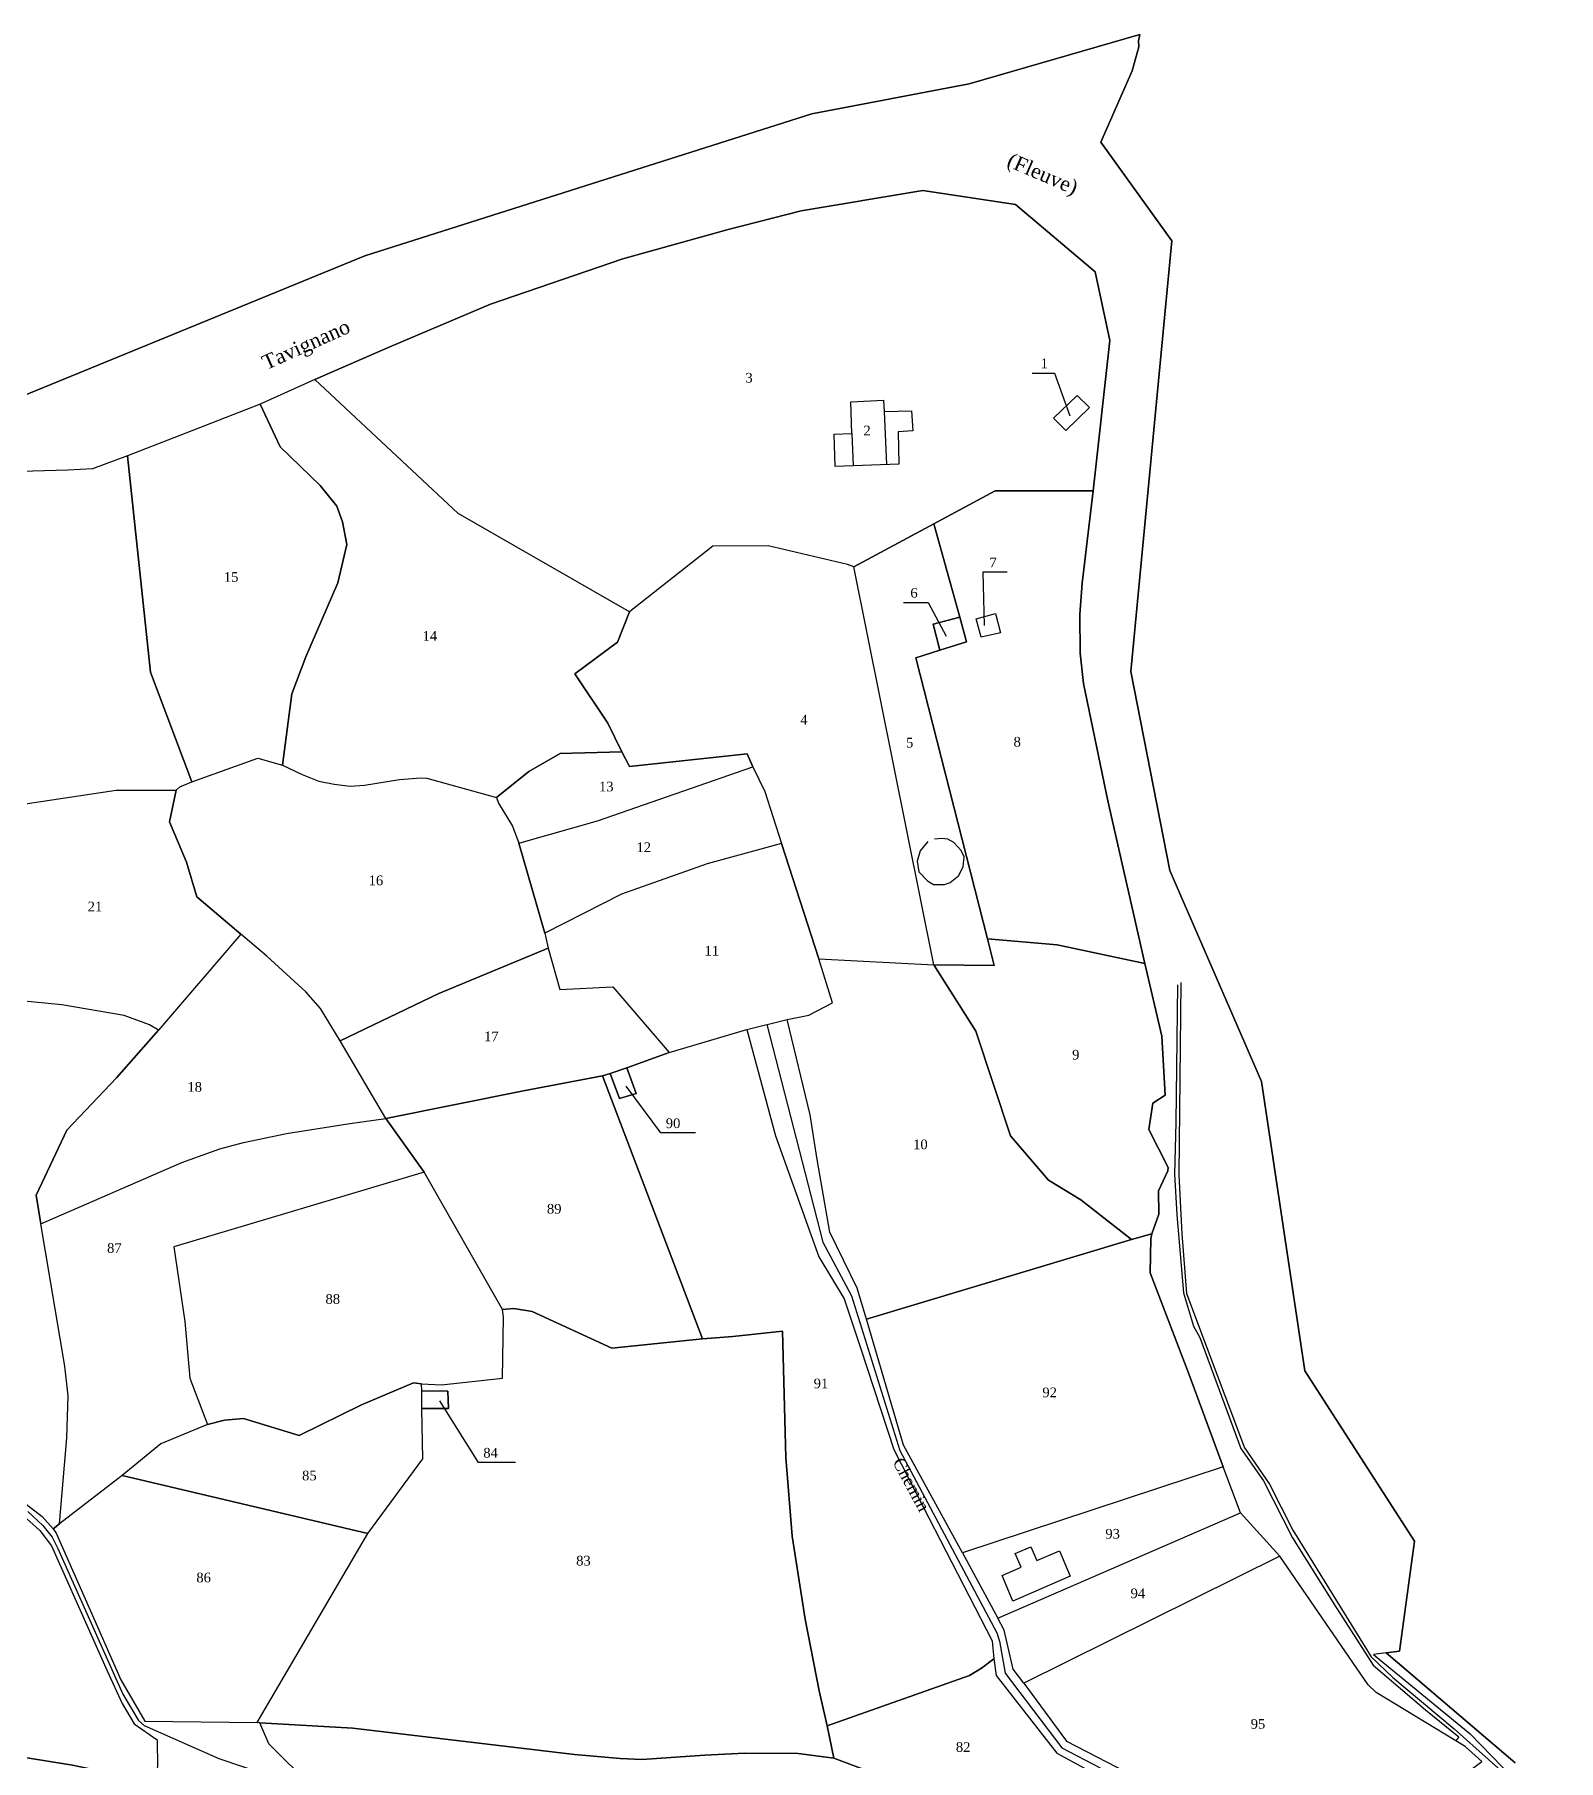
# Model space of a CAD drawing. Extents: x 1204521 to 1207304, y 6151741 to 6153999.
# Drawn here: x 1206686.7 to 1207001.9, y 6153642.6 to 6153999.5 of the extents above; entities that cross this region are included whole.
import ezdxf

# ---------------------------------------------------------------- set-up
doc = ezdxf.new("R2010")
doc.units = 0
doc.linetypes.add('CONTINU', pattern=[0])
for name, color, linetype in [('1LIEUDIT', 7, 'CONTINU'), ('1PARCELLE', 7, 'CONTINU'), ('1SECTION', 7, 'CONTINU'), ('1SUBDSECT', 7, 'CONTINU'), ('1TRONFLUV', 7, 'CONTINU'), ('1TROUPARCELLE', 7, 'CONTINU'), ('1ZONCOMM', 7, 'CONTINU'), ('3BATIDUR', 7, 'CONTINU'), ('3FISCLINE', 7, 'CONTINUOUS'), ('3FLECHEPAR', 7, 'CONTINU'), ('3PARCELLETEX', 7, 'CONTINU'), ('3TRONFLUVTEX', 7, 'CONTINU'), ('3ZONCOMMTEX', 7, 'CONTINU')]:
    doc.layers.add(name, color=color, linetype=linetype)
doc.styles.get("Standard").update_dxf_attribs({"font": 'Times New Roman'})

msp = doc.modelspace()

# ---------------------------------------------------------------- linework, layer by layer
at = {"layer": '1LIEUDIT'}
msp.add_lwpolyline([(1206992.89, 6153642.11), (1206966.23, 6153664.88), (1206968.98, 6153665.22), (1206972.11, 6153687.92), (1206949.39, 6153723.19), (1206940.42, 6153783), (1206921.45, 6153826.59), (1206913.39, 6153867.77), (1206921.9, 6153956.83), (1206907.2, 6153977.24), (1206913.7, 6153991.96), (1206915.06, 6153996.93), (1206915.02, 6153998.14), (1206915.31, 6153999.48), (1206879.96, 6153989.26), (1206847.42, 6153983.08), (1206755.03, 6153953.7), (1206581.13, 6153882.51)], dxfattribs=at)
at = {"layer": '1PARCELLE'}
for points in [[(1206774.33, 6153900.44), (1206744.66, 6153928.14), (1206760.14, 6153934.93), (1206781.02, 6153943.72), (1206808.39, 6153953.09), (1206830.14, 6153959.14), (1206845.26, 6153963.02), (1206870.42, 6153967.23), (1206889.58, 6153964.3), (1206906.07, 6153950.43), (1206909.1, 6153936.2), (1206905.61, 6153905.14), (1206885.37, 6153905.1), (1206872.66, 6153898.3), (1206856.1, 6153889.38), (1206854.84, 6153889.92), (1206838.43, 6153893.74), (1206827, 6153893.7), (1206809.72, 6153880.12), (1206774.33, 6153900.44)], [(1206733.36, 6153923.02), (1206737.5, 6153914.22), (1206745.78, 6153906.21), (1206749.19, 6153901.94), (1206750.35, 6153898.69), (1206751.28, 6153894.06), (1206749.41, 6153886.07), (1206742.81, 6153870.81), (1206739.93, 6153863.15), (1206737.96, 6153848.37), (1206742.01, 6153846.44), (1206745.51, 6153845.07), (1206748.65, 6153844.49), (1206752, 6153844.08), (1206754.95, 6153844.3), (1206762.18, 6153845.46), (1206766.58, 6153845.81), (1206767.79, 6153845.69), (1206782.25, 6153841.7), (1206788.91, 6153847.08), (1206795.41, 6153850.81), (1206808.18, 6153851.14), (1206805.26, 6153857.09), (1206798.43, 6153867.28), (1206807.23, 6153873.84), (1206809.72, 6153880.12), (1206774.33, 6153900.44), (1206744.66, 6153928.14), (1206733.36, 6153923.02)], [(1206904.86, 6153922.34), (1206899.97, 6153917.57), (1206897.43, 6153920.12), (1206902.32, 6153924.84), (1206904.86, 6153922.34)], [(1206705.95, 6153912.39), (1206710.7, 6153867.65), (1206719.21, 6153844.98), (1206732.9, 6153849.84), (1206737.96, 6153848.37), (1206739.93, 6153863.15), (1206742.81, 6153870.81), (1206749.41, 6153886.07), (1206751.28, 6153894.06), (1206750.35, 6153898.69), (1206749.19, 6153901.94), (1206745.78, 6153906.21), (1206737.5, 6153914.22), (1206733.36, 6153923.02), (1206720.46, 6153918.04), (1206705.95, 6153912.39)], [(1206865.46, 6153910.66), (1206852.24, 6153910.18), (1206852.03, 6153916.83), (1206855.75, 6153916.99), (1206855.54, 6153923.54), (1206862.28, 6153923.85), (1206862.38, 6153921.54), (1206868.06, 6153921.7), (1206868.31, 6153917.52), (1206865.33, 6153917.36), (1206865.46, 6153910.66)], [(1206898.2, 6153811.26), (1206883.8, 6153812.49), (1206868.98, 6153870.57), (1206873.94, 6153872.16), (1206879.46, 6153873.88), (1206878.02, 6153879.03), (1206872.66, 6153898.3), (1206885.37, 6153905.1), (1206905.61, 6153905.14), (1206903.34, 6153886.03), (1206902.89, 6153879.54), (1206902.97, 6153871.54), (1206903.63, 6153865.29), (1206908.68, 6153841.03), (1206916.33, 6153807.39), (1206898.2, 6153811.26)], [(1206872.66, 6153807.13), (1206856.1, 6153889.38), (1206872.66, 6153898.3), (1206878.02, 6153879.03), (1206872.52, 6153877.53), (1206873.94, 6153872.16), (1206868.98, 6153870.57), (1206883.8, 6153812.49), (1206885.16, 6153806.95), (1206872.66, 6153807.13)], [(1206841.19, 6153832.21), (1206848.86, 6153808.35), (1206872.66, 6153807.13), (1206856.1, 6153889.38), (1206854.84, 6153889.92), (1206838.43, 6153893.74), (1206827, 6153893.7), (1206809.72, 6153880.12), (1206807.23, 6153873.84), (1206798.43, 6153867.28), (1206805.26, 6153857.09), (1206808.18, 6153851.14), (1206809.75, 6153848.14), (1206834.05, 6153850.73), (1206835.27, 6153848.06), (1206837.7, 6153842.94), (1206841.19, 6153832.21)], [(1206873.94, 6153872.16), (1206872.52, 6153877.53), (1206878.02, 6153879.03), (1206879.46, 6153873.88), (1206873.94, 6153872.16)], [(1206886.44, 6153875.8), (1206882.48, 6153874.86), (1206881.42, 6153878.67), (1206885.45, 6153879.75), (1206886.44, 6153875.8)], [(1206749.91, 6153791.38), (1206745.83, 6153798.08), (1206742.82, 6153801.55), (1206734.7, 6153808.94), (1206729.36, 6153813.47), (1206720.24, 6153821.19), (1206718.12, 6153828.36), (1206714.59, 6153836.71), (1206715.98, 6153843.25), (1206716.71, 6153843.93), (1206719.21, 6153844.98), (1206732.9, 6153849.84), (1206737.96, 6153848.37), (1206742.01, 6153846.44), (1206745.51, 6153845.07), (1206748.65, 6153844.49), (1206752, 6153844.08), (1206754.95, 6153844.3), (1206762.18, 6153845.46), (1206766.58, 6153845.81), (1206767.79, 6153845.69), (1206782.25, 6153841.7), (1206782.66, 6153840.54), (1206785.54, 6153835.82), (1206786.82, 6153832.27), (1206792.22, 6153813.68), (1206792.93, 6153810.53), (1206770.33, 6153801.19), (1206749.91, 6153791.38)], [(1206808.18, 6153851.14), (1206795.41, 6153850.81), (1206788.91, 6153847.08), (1206782.25, 6153841.7), (1206782.66, 6153840.54), (1206785.54, 6153835.82), (1206786.82, 6153832.27), (1206803.12, 6153836.92), (1206835.27, 6153848.06), (1206834.05, 6153850.73), (1206809.75, 6153848.14), (1206808.18, 6153851.14)], [(1206841.19, 6153832.21), (1206825.79, 6153828.02), (1206808.1, 6153821.72), (1206792.22, 6153813.68), (1206786.82, 6153832.27), (1206803.12, 6153836.92), (1206835.27, 6153848.06), (1206837.7, 6153842.94), (1206841.19, 6153832.21)], [(1206729.36, 6153813.47), (1206712.33, 6153793.61), (1206710.5, 6153794.69), (1206705.2, 6153796.63), (1206692.36, 6153798.85), (1206678.1, 6153800.24), (1206683.46, 6153839.84), (1206683.87, 6153840.29), (1206703.59, 6153843.22), (1206715.98, 6153843.25), (1206714.59, 6153836.71), (1206718.12, 6153828.36), (1206720.24, 6153821.19), (1206729.36, 6153813.47)], [(1206841.19, 6153832.21), (1206825.79, 6153828.02), (1206808.1, 6153821.72), (1206792.22, 6153813.68), (1206792.93, 6153810.53), (1206795.34, 6153802.01), (1206806.29, 6153802.6), (1206817.95, 6153788.96), (1206833.97, 6153793.77), (1206842.33, 6153795.79), (1206846.84, 6153796.68), (1206851.75, 6153799.26), (1206848.86, 6153808.35), (1206841.19, 6153832.21)], [(1206688.02, 6153753.57), (1206717.14, 6153766.25), (1206724.98, 6153769.07), (1206729.92, 6153770.35), (1206738.77, 6153772.22), (1206751.89, 6153774.28), (1206759.35, 6153775.34), (1206749.91, 6153791.38), (1206745.83, 6153798.08), (1206742.82, 6153801.55), (1206734.7, 6153808.94), (1206729.36, 6153813.47), (1206712.33, 6153793.61), (1206703.66, 6153783.78), (1206693.36, 6153772.94), (1206687, 6153759.46), (1206688.02, 6153753.57)], [(1206759.35, 6153775.34), (1206749.91, 6153791.38), (1206770.33, 6153801.19), (1206792.93, 6153810.53), (1206795.34, 6153802.01), (1206806.29, 6153802.6), (1206817.95, 6153788.96), (1206809.2, 6153785.84), (1206805.76, 6153784.67), (1206804.13, 6153784.19), (1206787.78, 6153781.03), (1206759.35, 6153775.34)], [(1206913.53, 6153750.32), (1206903.07, 6153758.5), (1206896.42, 6153762.59), (1206888.51, 6153771.79), (1206881.39, 6153793.4), (1206872.66, 6153807.13), (1206885.16, 6153806.95), (1206883.8, 6153812.49), (1206898.2, 6153811.26), (1206916.33, 6153807.39), (1206919.82, 6153792.37), (1206920.53, 6153780.2), (1206918, 6153778.48), (1206917.13, 6153773.05), (1206921.14, 6153765.24), (1206921.09, 6153764.54), (1206919.16, 6153760.4), (1206919.21, 6153755.55), (1206917.79, 6153751.49), (1206913.53, 6153750.32)], [(1206842.33, 6153795.79), (1206846.84, 6153796.68), (1206851.75, 6153799.26), (1206848.86, 6153808.35), (1206872.66, 6153807.13), (1206881.39, 6153793.4), (1206888.51, 6153771.79), (1206896.42, 6153762.59), (1206903.07, 6153758.5), (1206913.53, 6153750.32), (1206858.74, 6153733.88), (1206856.8, 6153740.29), (1206851.2, 6153751.82), (1206848.58, 6153766.86), (1206847.08, 6153776.08), (1206842.33, 6153795.79)], [(1206817.95, 6153788.96), (1206833.97, 6153793.77), (1206839.93, 6153771.74), (1206848.86, 6153746.73), (1206854.1, 6153738.04), (1206857.51, 6153727.92), (1206864.39, 6153706.88), (1206870.46, 6153695.02), (1206884.75, 6153667.36), (1206885.08, 6153663.61), (1206882.5, 6153661.72), (1206880.03, 6153660.15), (1206850.62, 6153649.78), (1206848.96, 6153657.03), (1206846.04, 6153671.8), (1206843.41, 6153689.01), (1206842.1, 6153705.23), (1206841.38, 6153731.34), (1206831.08, 6153730.26), (1206824.8, 6153729.78), (1206804.13, 6153784.19), (1206805.76, 6153784.67), (1206807.7, 6153779.48), (1206811.08, 6153780.53), (1206809.2, 6153785.84), (1206817.95, 6153788.96)], [(1206809.2, 6153785.84), (1206811.08, 6153780.53), (1206807.7, 6153779.48), (1206805.76, 6153784.67), (1206809.2, 6153785.84)], [(1206759.35, 6153775.34), (1206787.78, 6153781.03), (1206804.13, 6153784.19), (1206824.8, 6153729.78), (1206806.1, 6153727.83), (1206789.6, 6153735.45), (1206785.83, 6153736.05), (1206783.5, 6153735.88), (1206767.25, 6153764.28), (1206759.35, 6153775.34)], [(1206688.02, 6153753.57), (1206717.14, 6153766.25), (1206724.98, 6153769.07), (1206729.92, 6153770.35), (1206738.77, 6153772.22), (1206751.89, 6153774.28), (1206759.35, 6153775.34), (1206767.25, 6153764.28), (1206715.53, 6153748.78), (1206717.79, 6153733.4), (1206718.8, 6153721.64), (1206722.44, 6153712.06), (1206712.82, 6153708.1), (1206704.8, 6153701.56), (1206691.88, 6153691.53), (1206693.39, 6153709.33), (1206693.64, 6153717.97), (1206692.97, 6153724.14), (1206688.02, 6153753.57)], [(1206766.7, 6153720.47), (1206770.84, 6153720.26), (1206783.48, 6153721.65), (1206783.66, 6153734.29), (1206783.5, 6153735.88), (1206767.25, 6153764.28), (1206715.53, 6153748.78), (1206717.79, 6153733.4), (1206718.8, 6153721.64), (1206722.44, 6153712.06), (1206725.98, 6153712.98), (1206729.88, 6153713.28), (1206741.39, 6153709.77), (1206754.3, 6153716.13), (1206765.06, 6153720.71), (1206766.7, 6153720.47)], [(1206858.74, 6153733.88), (1206913.53, 6153750.32), (1206917.79, 6153751.49), (1206917.54, 6153750.49), (1206917.43, 6153743.41), (1206925.41, 6153722.58), (1206932.51, 6153703.3), (1206878.62, 6153685.51), (1206866.41, 6153707.78), (1206858.74, 6153733.88)], [(1206766.81, 6153715.36), (1206772.27, 6153715.39), (1206772.19, 6153718.98), (1206766.77, 6153719), (1206766.7, 6153720.47), (1206770.84, 6153720.26), (1206783.48, 6153721.65), (1206783.66, 6153734.29), (1206783.5, 6153735.88), (1206785.83, 6153736.05), (1206789.6, 6153735.45), (1206806.1, 6153727.83), (1206824.8, 6153729.78), (1206831.08, 6153730.26), (1206841.38, 6153731.34), (1206842.1, 6153705.23), (1206843.41, 6153689.01), (1206846.04, 6153671.8), (1206848.96, 6153657.03), (1206850.62, 6153649.78), (1206852, 6153643.06), (1206844.62, 6153644.07), (1206833.62, 6153644.13), (1206825.34, 6153643.67), (1206812.26, 6153642.81), (1206807.78, 6153642.98), (1206798.36, 6153643.82), (1206752.53, 6153649.29), (1206733.31, 6153650.38), (1206732.75, 6153650.43), (1206755.59, 6153689.5), (1206766.99, 6153704.95), (1206766.81, 6153715.36)], [(1206766.81, 6153715.36), (1206766.77, 6153719), (1206766.7, 6153720.47), (1206765.06, 6153720.71), (1206754.3, 6153716.13), (1206741.39, 6153709.77), (1206729.88, 6153713.28), (1206725.98, 6153712.98), (1206722.44, 6153712.06), (1206712.82, 6153708.1), (1206704.8, 6153701.56), (1206755.59, 6153689.5), (1206766.99, 6153704.95), (1206766.81, 6153715.36)], [(1206766.81, 6153715.36), (1206766.77, 6153719), (1206772.19, 6153718.98), (1206772.27, 6153715.39), (1206766.81, 6153715.36)], [(1206932.51, 6153703.3), (1206878.62, 6153685.51), (1206885.9, 6153672.04), (1206936.09, 6153693.82), (1206932.51, 6153703.3)], [(1206732.75, 6153650.43), (1206755.59, 6153689.5), (1206704.8, 6153701.56), (1206691.88, 6153691.53), (1206690.53, 6153690.52), (1206691.13, 6153689.59), (1206698.22, 6153673.68), (1206704.52, 6153659.27), (1206709.49, 6153650.7), (1206732.75, 6153650.43)], [(1206885.9, 6153672.04), (1206936.09, 6153693.82), (1206944.2, 6153684.88), (1206891.26, 6153658.57), (1206889.09, 6153661.46), (1206887.23, 6153669.55), (1206885.9, 6153672.04)], [(1206944.2, 6153684.88), (1206891.26, 6153658.57), (1206900.13, 6153646.58), (1206922.94, 6153634.81), (1206933.22, 6153623.19), (1206942.66, 6153609.97), (1206950.63, 6153615.84), (1206986, 6153642.39), (1206982.57, 6153645.46), (1206964.13, 6153656.64), (1206962.52, 6153658.26), (1206944.2, 6153684.88)], [(1206852, 6153643.06), (1206850.62, 6153649.78), (1206880.03, 6153660.15), (1206882.5, 6153661.72), (1206885.08, 6153663.61), (1206885.55, 6153660.2), (1206898.14, 6153644.1), (1206906.28, 6153639.67), (1206895.18, 6153637.64), (1206881.5, 6153624.63), (1206876.72, 6153628.66), (1206870.87, 6153633.26), (1206865.39, 6153637.1), (1206860.82, 6153639.79), (1206852, 6153643.06)]]:
    msp.add_lwpolyline(points, close=True, dxfattribs=at)
for points in [[(1206683.87, 6153840.29), (1206703.59, 6153843.22), (1206715.98, 6153843.25), (1206716.71, 6153843.93), (1206719.21, 6153844.98), (1206710.7, 6153867.65), (1206705.95, 6153912.39), (1206698.7, 6153909.7), (1206693.61, 6153909.42), (1206683.95, 6153909.11)], [(1206684.09, 6153696.29), (1206688.29, 6153693.06), (1206690.53, 6153690.52), (1206691.88, 6153691.53), (1206693.39, 6153709.33), (1206693.64, 6153717.97), (1206692.97, 6153724.14), (1206688.02, 6153753.57), (1206688.02, 6153753.57), (1206687, 6153759.46), (1206693.36, 6153772.94), (1206703.66, 6153783.78), (1206712.33, 6153793.61), (1206710.5, 6153794.69), (1206705.2, 6153796.63), (1206692.36, 6153798.85), (1206678.1, 6153800.24)], [(1206683.03, 6153694.46), (1206687.76, 6153690.14), (1206690.2, 6153686.95), (1206701.74, 6153661.17), (1206704.81, 6153654.39), (1206707.32, 6153650.19), (1206712.08, 6153646.85), (1206712.12, 6153641.2), (1206710.12, 6153637.24), (1206699.76, 6153640.5), (1206694.55, 6153641.66), (1206684.27, 6153643.28)], [(1206744.27, 6153637.03), (1206735.17, 6153646.02), (1206733.31, 6153650.38), (1206752.53, 6153649.29), (1206798.36, 6153643.82), (1206807.78, 6153642.98), (1206812.26, 6153642.81), (1206825.34, 6153643.67), (1206833.62, 6153644.13), (1206844.62, 6153644.07), (1206852, 6153643.06), (1206860.82, 6153639.79)], [(1206684.27, 6153643.28), (1206694.55, 6153641.66), (1206699.76, 6153640.5), (1206710.12, 6153637.24), (1206734.71, 6153634.99), (1206736.88, 6153634.93), (1206742.55, 6153635.82), (1206744.28, 6153631.46), (1206749.37, 6153624.43), (1206739.79, 6153619.73), (1206721.71, 6153611.02), (1206695.88, 6153597.81), (1206682.4, 6153592.04)]]:
    msp.add_lwpolyline(points, dxfattribs=at)
at = {"layer": '1SECTION'}
msp.add_lwpolyline([(1206581.13, 6153882.51), (1206755.03, 6153953.7), (1206847.42, 6153983.08), (1206879.96, 6153989.26), (1206915.31, 6153999.48), (1206915.02, 6153998.14), (1206915.06, 6153996.93), (1206913.7, 6153991.96), (1206907.2, 6153977.24), (1206921.9, 6153956.83), (1206913.39, 6153867.77), (1206921.45, 6153826.59), (1206940.42, 6153783), (1206949.39, 6153723.19), (1206972.11, 6153687.92), (1206968.98, 6153665.22), (1206966.23, 6153664.88), (1206992.89, 6153642.11)], dxfattribs=at)
at = {"layer": '1SUBDSECT'}
msp.add_lwpolyline([(1206992.89, 6153642.11), (1206966.23, 6153664.88), (1206968.98, 6153665.22), (1206972.11, 6153687.92), (1206949.39, 6153723.19), (1206940.42, 6153783), (1206921.45, 6153826.59), (1206913.39, 6153867.77), (1206921.9, 6153956.83), (1206907.2, 6153977.24), (1206913.7, 6153991.96), (1206915.06, 6153996.93), (1206915.02, 6153998.14), (1206915.31, 6153999.48), (1206879.96, 6153989.26), (1206847.42, 6153983.08), (1206755.03, 6153953.7), (1206581.13, 6153882.51)], dxfattribs=at)
at = {"layer": '1TRONFLUV'}
for points in [[(1206581.13, 6153882.51), (1206755.03, 6153953.7), (1206847.42, 6153983.08), (1206879.96, 6153989.26), (1206915.31, 6153999.48), (1206915.02, 6153998.14), (1206915.06, 6153996.93), (1206913.7, 6153991.96), (1206907.2, 6153977.24), (1206921.9, 6153956.83), (1206913.39, 6153867.77), (1206921.45, 6153826.59), (1206940.42, 6153783), (1206949.39, 6153723.19), (1206972.11, 6153687.92), (1206968.98, 6153665.22), (1206966.23, 6153664.88), (1206963.59, 6153664.53), (1206963.59, 6153664.53), (1206983.59, 6153648.1), (1206992.57, 6153638.9)], [(1206986, 6153642.39), (1206982.57, 6153645.46), (1206964.13, 6153656.64), (1206962.52, 6153658.26), (1206944.2, 6153684.88), (1206936.09, 6153693.82), (1206932.51, 6153703.3), (1206925.41, 6153722.58), (1206917.43, 6153743.41), (1206917.54, 6153750.49), (1206917.79, 6153751.49), (1206919.21, 6153755.55), (1206919.16, 6153760.4), (1206921.09, 6153764.54), (1206921.14, 6153765.24), (1206917.13, 6153773.05), (1206918, 6153778.48), (1206920.53, 6153780.2), (1206919.82, 6153792.37), (1206916.33, 6153807.39), (1206908.68, 6153841.03), (1206903.63, 6153865.29), (1206902.97, 6153871.54), (1206902.89, 6153879.54), (1206903.34, 6153886.03), (1206905.61, 6153905.14), (1206909.1, 6153936.2), (1206906.07, 6153950.43), (1206889.58, 6153964.3), (1206870.42, 6153967.23), (1206845.26, 6153963.02), (1206830.14, 6153959.14), (1206808.39, 6153953.09), (1206781.02, 6153943.72), (1206760.14, 6153934.93), (1206744.66, 6153928.14), (1206733.36, 6153923.02), (1206720.46, 6153918.04), (1206705.95, 6153912.39), (1206698.7, 6153909.7), (1206693.61, 6153909.42), (1206683.95, 6153909.11)]]:
    msp.add_lwpolyline(points, dxfattribs=at)
at = {"layer": '1TROUPARCELLE'}
for points in [[(1206897.43, 6153920.12), (1206902.32, 6153924.84), (1206904.86, 6153922.34), (1206899.97, 6153917.57), (1206897.43, 6153920.12)], [(1206852.03, 6153916.83), (1206855.75, 6153916.99), (1206855.54, 6153923.54), (1206862.28, 6153923.85), (1206862.38, 6153921.54), (1206868.06, 6153921.7), (1206868.31, 6153917.52), (1206865.33, 6153917.36), (1206865.46, 6153910.66), (1206852.24, 6153910.18), (1206852.03, 6153916.83)], [(1206881.42, 6153878.67), (1206885.45, 6153879.75), (1206886.44, 6153875.8), (1206882.48, 6153874.86), (1206881.42, 6153878.67)]]:
    msp.add_lwpolyline(points, close=True, dxfattribs=at)
at = {"layer": '1ZONCOMM'}
for points in [[(1206838.16, 6153794.78), (1206849.75, 6153749.8), (1206855.64, 6153738.67), (1206865.65, 6153706.72), (1206885.73, 6153669), (1206886.25, 6153667.24), (1206887.4, 6153660.66), (1206899.16, 6153645.19), (1206907.04, 6153641.11)], [(1206838.16, 6153794.78), (1206849.75, 6153749.8), (1206855.64, 6153738.67), (1206865.65, 6153706.72), (1206885.73, 6153669), (1206886.25, 6153667.24), (1206887.4, 6153660.66), (1206899.16, 6153645.19), (1206907.04, 6153641.11)], [(1206838.16, 6153794.78), (1206849.75, 6153749.8), (1206855.64, 6153738.67), (1206865.65, 6153706.72), (1206885.73, 6153669), (1206886.25, 6153667.24), (1206887.4, 6153660.66), (1206899.16, 6153645.19), (1206907.04, 6153641.11)], [(1206685.29, 6153694.06), (1206688.43, 6153691.21), (1206690.34, 6153688.77), (1206691.54, 6153686.4), (1206704.94, 6153656.28), (1206708.17, 6153650.87), (1206709.37, 6153649.86), (1206724.8, 6153642.99), (1206742.93, 6153636.88)]]:
    msp.add_lwpolyline(points, dxfattribs=at)
at = {"layer": '3BATIDUR'}
for points in [[(1206899.97, 6153917.57), (1206897.43, 6153920.12), (1206902.32, 6153924.84), (1206904.86, 6153922.34), (1206899.97, 6153917.57)], [(1206852.24, 6153910.18), (1206852.03, 6153916.83), (1206855.75, 6153916.99), (1206855.54, 6153923.54), (1206862.28, 6153923.85), (1206862.38, 6153921.54), (1206868.06, 6153921.7), (1206868.31, 6153917.52), (1206865.33, 6153917.36), (1206865.46, 6153910.66), (1206852.24, 6153910.18)], [(1206873.94, 6153872.16), (1206879.46, 6153873.88), (1206878.02, 6153879.03), (1206872.52, 6153877.53), (1206873.94, 6153872.16)], [(1206882.48, 6153874.86), (1206881.42, 6153878.67), (1206885.45, 6153879.75), (1206886.44, 6153875.8), (1206882.48, 6153874.86)], [(1206809.2, 6153785.84), (1206805.76, 6153784.67), (1206807.7, 6153779.48), (1206811.08, 6153780.53), (1206809.2, 6153785.84)], [(1206766.81, 6153715.36), (1206766.77, 6153719), (1206772.19, 6153718.98), (1206772.27, 6153715.39), (1206766.81, 6153715.36)], [(1206886.81, 6153680.82), (1206890.75, 6153682.54), (1206889.52, 6153685.39), (1206892.73, 6153686.79), (1206893.97, 6153683.94), (1206898.66, 6153685.97), (1206900.89, 6153680.72), (1206889.02, 6153675.57), (1206886.81, 6153680.82)]]:
    msp.add_lwpolyline(points, close=True, dxfattribs=at)
at = {"layer": '3FISCLINE'}
for points in [[(1206862.38, 6153921.54), (1206862.86, 6153910.56)], [(1206855.75, 6153916.99), (1206855.96, 6153910.31)], [(1206871.42, 6153832.62), (1206869.87, 6153830.7), (1206869.2, 6153828.52), (1206869.6, 6153826.38), (1206871.39, 6153824.5), (1206872.64, 6153823.76), (1206874.9, 6153823.74), (1206876.02, 6153824.17), (1206877.81, 6153825.5), (1206878.74, 6153827.39), (1206878.95, 6153829.44), (1206878.34, 6153830.79), (1206876.81, 6153832.39), (1206875.56, 6153833.12), (1206874.35, 6153833.22), (1206872.84, 6153833.08)], [(1206923.77, 6153803.49), (1206923.31, 6153763.67), (1206923.96, 6153751.49), (1206924.9, 6153739.18), (1206936.95, 6153707.26), (1206942.1, 6153699.72), (1206946.89, 6153690.25), (1206963.1, 6153664.05), (1206967.6, 6153659.74), (1206980.27, 6153649.17), (1206987.39, 6153642.78), (1206993.83, 6153637.06), (1206996.13, 6153635.27), (1207001.86, 6153631.36)], [(1206923.08, 6153802.99), (1206922.73, 6153774.55), (1206922.48, 6153763.83), (1206922.96, 6153755.41), (1206924.29, 6153739.29), (1206926.4, 6153732.43), (1206927.68, 6153730.04), (1206936.14, 6153707.11), (1206940.85, 6153700.39), (1206946.83, 6153688.64), (1206955.52, 6153674.75), (1206963.5, 6153662.32), (1206974.37, 6153653.1), (1206981.27, 6153647.48), (1206980.64, 6153646.63)]]:
    msp.add_lwpolyline(points, dxfattribs=at)
at = {"layer": '3FLECHEPAR'}
for points in [[(1206893.04, 6153929.49), (1206897.61, 6153929.48), (1206900.78, 6153920.64)], [(1206887.85, 6153888.33), (1206882.78, 6153888.34), (1206883.06, 6153877.25)], [(1206866.42, 6153882.06), (1206871.49, 6153882.05), (1206875.21, 6153875.11)], [(1206823.36, 6153772.35), (1206816.22, 6153772.36), (1206809.06, 6153782)], [(1206786.14, 6153704.21), (1206778.5, 6153704.23), (1206770.52, 6153716.97)]]:
    msp.add_lwpolyline(points, dxfattribs=at)

# ---------------------------------------------------------------- texts
at = {"layer": '3PARCELLETEX'}
for s, p in [('1', (1206894.76, 6153930.48)), ('3', (1206833.71, 6153927.51)), ('2', (1206858.12, 6153916.6)), ('7', (1206884.18, 6153889.34)), ('15', (1206725.84, 6153886.32)), ('6', (1206867.82, 6153883.05)), ('14', (1206766.94, 6153874.15)), ('4', (1206845.05, 6153856.81)), ('5', (1206866.93, 6153852.06)), ('8', (1206889.16, 6153852.24)), ('13', (1206803.42, 6153842.99)), ('12', (1206811.17, 6153830.43)), ('16', (1206755.78, 6153823.58)), ('21', (1206697.68, 6153818.18)), ('11', (1206825.25, 6153809.04)), ('17', (1206779.65, 6153791.32)), ('9', (1206901.27, 6153787.54)), ('18', (1206718.3, 6153780.88)), ('90', (1206817.24, 6153773.36)), ('10', (1206868.39, 6153768.99)), ('89', (1206792.65, 6153755.67)), ('87', (1206701.69, 6153747.56)), ('88', (1206746.86, 6153737.02)), ('91', (1206847.82, 6153719.56)), ('92', (1206895.12, 6153717.71)), ('84', (1206779.5, 6153705.23)), ('85', (1206742.02, 6153700.52)), ('93', (1206908.14, 6153688.48)), ('83', (1206798.7, 6153682.92)), ('86', (1206720.15, 6153679.44)), ('94', (1206913.36, 6153676.16)), ('95', (1206938.2, 6153649.16)), ('82', (1206877.23, 6153644.38))]:
    msp.add_text(s, height=2, dxfattribs=at).set_placement(p)
at = {"layer": '3TRONFLUVTEX'}
for s, rotation, p in [('(Fleuve)', 336.7, (1206887.55, 6153972.35)), ('Tavignano', 24.2, (1206734.59, 6153930.06))]:
    msp.add_text(s, height=3, rotation=rotation, dxfattribs=at).set_placement(p)
at = {"layer": '3ZONCOMMTEX'}
msp.add_text('Chemin', height=2.5, rotation=298.3, dxfattribs=at).set_placement((1206864.08, 6153704.33))
msp.add_text('Chemin', height=2.5, rotation=298.3, dxfattribs=at).set_placement((1206864.08, 6153704.33))
msp.add_text('Chemin', height=2.5, rotation=298.3, dxfattribs=at).set_placement((1206864.08, 6153704.33))

doc.saveas('drawing.dxf')
